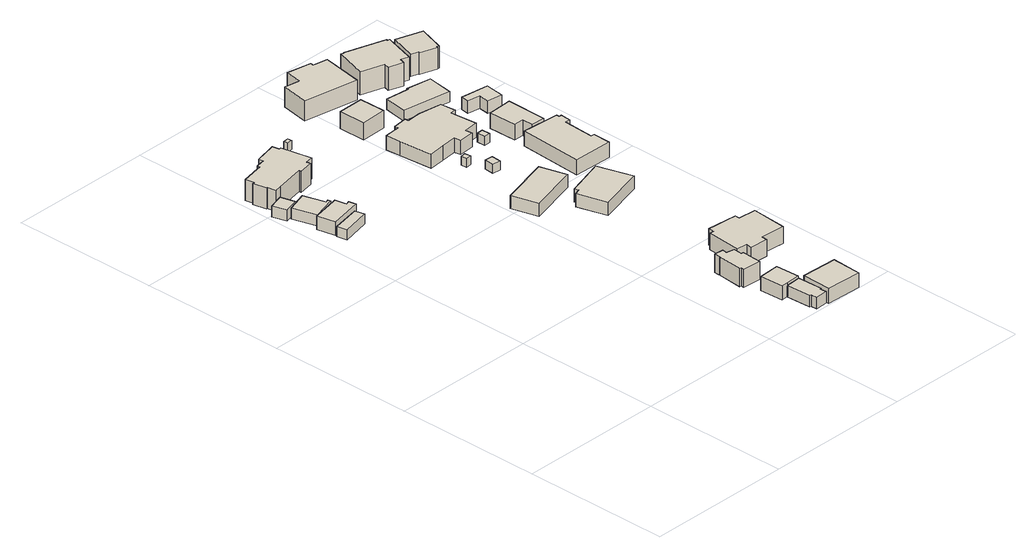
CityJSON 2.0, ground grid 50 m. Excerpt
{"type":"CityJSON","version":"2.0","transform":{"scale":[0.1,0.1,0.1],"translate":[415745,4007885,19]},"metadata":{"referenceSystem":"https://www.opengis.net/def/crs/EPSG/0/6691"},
"CityObjects":{
"building1":{"type":"Building","attributes":{"class":"3001","measuredHeight":3.9,"BuildingRiverFloodingRiskAttribute.description":"3","BuildingRiverFloodingRiskAttribute.rank":"2","BuildingRiverFloodingRiskAttribute.depth":2.67,"BuildingRiverFloodingRiskAttribute.adminType":"2","BuildingRiverFloodingRiskAttribute.scale":"2","BuildingRiverFloodingRiskAttribute.duration":16.97,"BuildingIDAttribute.prefecture":"08","BuildingIDAttribute.city":"08220"},"geometry":[{"type":"Solid","lod":"1","boundaries":[[[[0,1,2,3]],[[2,4,5,3]],[[1,6,4,2]],[[0,7,6,1]],[[3,5,7,0]],[[4,6,7,5]]]]}]},
"building2":{"type":"Building","attributes":{"class":"3003","measuredHeight":3.9,"BuildingRiverFloodingRiskAttribute.description":"3","BuildingRiverFloodingRiskAttribute.rank":"2","BuildingRiverFloodingRiskAttribute.depth":2.78,"BuildingRiverFloodingRiskAttribute.adminType":"2","BuildingRiverFloodingRiskAttribute.scale":"2","BuildingRiverFloodingRiskAttribute.duration":20.62,"BuildingIDAttribute.prefecture":"08","BuildingIDAttribute.city":"08220"},"geometry":[{"type":"Solid","lod":"1","boundaries":[[[[8,9,10,11]],[[10,12,13,11]],[[9,14,12,10]],[[8,15,14,9]],[[11,13,15,8]],[[12,14,15,13]]]]}]},
"building3":{"type":"Building","attributes":{"class":"3001","measuredHeight":5.2,"BuildingRiverFloodingRiskAttribute.description":"3","BuildingRiverFloodingRiskAttribute.rank":"2","BuildingRiverFloodingRiskAttribute.depth":2.74,"BuildingRiverFloodingRiskAttribute.adminType":"2","BuildingRiverFloodingRiskAttribute.scale":"2","BuildingRiverFloodingRiskAttribute.duration":20.62,"BuildingIDAttribute.prefecture":"08","BuildingIDAttribute.city":"08220"},"geometry":[{"type":"Solid","lod":"1","boundaries":[[[[16,17,18,19,20,21]],[[20,22,23,21]],[[19,24,22,20]],[[18,25,24,19]],[[17,26,25,18]],[[16,27,26,17]],[[21,23,27,16]],[[22,24,25,26,27,23]]]]}]},
"building4":{"type":"Building","attributes":{"class":"3001","measuredHeight":4.2,"BuildingRiverFloodingRiskAttribute.description":"3","BuildingRiverFloodingRiskAttribute.rank":"2","BuildingRiverFloodingRiskAttribute.depth":2.68,"BuildingRiverFloodingRiskAttribute.adminType":"2","BuildingRiverFloodingRiskAttribute.scale":"2","BuildingRiverFloodingRiskAttribute.duration":16.97,"BuildingIDAttribute.prefecture":"08","BuildingIDAttribute.city":"08220"},"geometry":[{"type":"Solid","lod":"1","boundaries":[[[[28,29,30,31,32,33]],[[32,34,35,33]],[[31,36,34,32]],[[30,37,36,31]],[[29,38,37,30]],[[28,39,38,29]],[[33,35,39,28]],[[34,36,37,38,39,35]]]]}]},
"building5":{"type":"Building","attributes":{"class":"3001","measuredHeight":9.5,"BuildingRiverFloodingRiskAttribute.description":"3","BuildingRiverFloodingRiskAttribute.rank":"2","BuildingRiverFloodingRiskAttribute.depth":2.53,"BuildingRiverFloodingRiskAttribute.adminType":"2","BuildingRiverFloodingRiskAttribute.scale":"2","BuildingRiverFloodingRiskAttribute.duration":19.68,"BuildingIDAttribute.prefecture":"08","BuildingIDAttribute.city":"08220"},"geometry":[{"type":"Solid","lod":"1","boundaries":[[[[40,41,42,43,44,45,46,47,48,49,50,51,52,53,54,55,56,57,58,59,60]],[[59,61,62,60]],[[58,63,61,59]],[[57,64,63,58]],[[56,65,64,57]],[[55,66,65,56]],[[54,67,66,55]],[[53,68,67,54]],[[52,69,68,53]],[[51,70,69,52]],[[50,71,70,51]],[[49,72,71,50]],[[48,73,72,49]],[[47,74,73,48]],[[46,75,74,47]],[[45,76,75,46]],[[44,77,76,45]],[[43,78,77,44]],[[42,79,78,43]],[[41,80,79,42]],[[40,81,80,41]],[[60,62,81,40]],[[61,63,64,65,66,67,68,69,70,71,72,73,74,75,76,77,78,79,80,81,62]]]]}]},
"building6":{"type":"Building","attributes":{"class":"3003","measuredHeight":4.5,"BuildingRiverFloodingRiskAttribute.description":"3","BuildingRiverFloodingRiskAttribute.rank":"2","BuildingRiverFloodingRiskAttribute.depth":2.64,"BuildingRiverFloodingRiskAttribute.adminType":"2","BuildingRiverFloodingRiskAttribute.scale":"2","BuildingRiverFloodingRiskAttribute.duration":17.08,"BuildingIDAttribute.prefecture":"08","BuildingIDAttribute.city":"08220"},"geometry":[{"type":"Solid","lod":"1","boundaries":[[[[82,83,84,85,86,87,88,89,90]],[[89,91,92,90]],[[88,93,91,89]],[[87,94,93,88]],[[86,95,94,87]],[[85,96,95,86]],[[84,97,96,85]],[[83,98,97,84]],[[82,99,98,83]],[[90,92,99,82]],[[91,93,94,95,96,97,98,99,92]]]]}]},
"building7":{"type":"Building","attributes":{"class":"3001","measuredHeight":5.1,"BuildingRiverFloodingRiskAttribute.description":"3","BuildingRiverFloodingRiskAttribute.rank":"2","BuildingRiverFloodingRiskAttribute.depth":2.8,"BuildingRiverFloodingRiskAttribute.adminType":"2","BuildingRiverFloodingRiskAttribute.scale":"2","BuildingRiverFloodingRiskAttribute.duration":16.33,"BuildingIDAttribute.prefecture":"08","BuildingIDAttribute.city":"08220"},"geometry":[{"type":"Solid","lod":"1","boundaries":[[[[100,101,102,103,104]],[[103,105,106,104]],[[102,107,105,103]],[[101,108,107,102]],[[100,109,108,101]],[[104,106,109,100]],[[105,107,108,109,106]]]]}]},
"building8":{"type":"Building","attributes":{"class":"3001","measuredHeight":6.5,"BuildingRiverFloodingRiskAttribute.description":"3","BuildingRiverFloodingRiskAttribute.rank":"2","BuildingRiverFloodingRiskAttribute.depth":2.68,"BuildingRiverFloodingRiskAttribute.adminType":"2","BuildingRiverFloodingRiskAttribute.scale":"2","BuildingRiverFloodingRiskAttribute.duration":20.32,"BuildingIDAttribute.prefecture":"08","BuildingIDAttribute.city":"08220"},"geometry":[{"type":"Solid","lod":"1","boundaries":[[[[110,111,112,113,114,115,116,117,118,119,120,121]],[[120,122,123,121]],[[119,124,122,120]],[[118,125,124,119]],[[117,126,125,118]],[[116,127,126,117]],[[115,128,127,116]],[[114,129,128,115]],[[113,130,129,114]],[[112,131,130,113]],[[111,132,131,112]],[[110,133,132,111]],[[121,123,133,110]],[[122,124,125,126,127,128,129,130,131,132,133,123]]]]}]},
"building9":{"type":"Building","attributes":{"class":"3003","BuildingRiverFloodingRiskAttribute.description":"3","BuildingRiverFloodingRiskAttribute.rank":"3","BuildingRiverFloodingRiskAttribute.depth":3.24,"BuildingRiverFloodingRiskAttribute.adminType":"2","BuildingRiverFloodingRiskAttribute.scale":"2","BuildingRiverFloodingRiskAttribute.duration":16.18,"BuildingIDAttribute.prefecture":"08","BuildingIDAttribute.city":"08220"},"geometry":[{"type":"Solid","lod":"1","boundaries":[[[[134,135,136,137]],[[136,138,139,137]],[[135,140,138,136]],[[134,141,140,135]],[[137,139,141,134]],[[138,140,141,139]]]]}]},
"building10":{"type":"Building","attributes":{"class":"3001","measuredHeight":6.9,"BuildingRiverFloodingRiskAttribute.description":"3","BuildingRiverFloodingRiskAttribute.rank":"2","BuildingRiverFloodingRiskAttribute.depth":2.68,"BuildingRiverFloodingRiskAttribute.adminType":"2","BuildingRiverFloodingRiskAttribute.scale":"2","BuildingRiverFloodingRiskAttribute.duration":17.08,"BuildingIDAttribute.prefecture":"08","BuildingIDAttribute.city":"08220"},"geometry":[{"type":"Solid","lod":"1","boundaries":[[[[142,143,144,145]],[[144,146,147,145]],[[143,148,146,144]],[[142,149,148,143]],[[145,147,149,142]],[[146,148,149,147]]]]}]},
"building11":{"type":"Building","attributes":{"class":"3003","measuredHeight":4.9,"BuildingRiverFloodingRiskAttribute.description":"3","BuildingRiverFloodingRiskAttribute.rank":"2","BuildingRiverFloodingRiskAttribute.depth":2.83,"BuildingRiverFloodingRiskAttribute.adminType":"2","BuildingRiverFloodingRiskAttribute.scale":"2","BuildingRiverFloodingRiskAttribute.duration":16.87,"BuildingIDAttribute.prefecture":"08","BuildingIDAttribute.city":"08220"},"geometry":[{"type":"Solid","lod":"1","boundaries":[[[[150,151,152,153]],[[152,154,155,153]],[[151,156,154,152]],[[150,157,156,151]],[[153,155,157,150]],[[154,156,157,155]]]]}]},
"building12":{"type":"Building","attributes":{"class":"3001","measuredHeight":7.6,"BuildingRiverFloodingRiskAttribute.description":"3","BuildingRiverFloodingRiskAttribute.rank":"2","BuildingRiverFloodingRiskAttribute.depth":2.48,"BuildingRiverFloodingRiskAttribute.adminType":"2","BuildingRiverFloodingRiskAttribute.scale":"2","BuildingRiverFloodingRiskAttribute.duration":15.53,"BuildingIDAttribute.prefecture":"08","BuildingIDAttribute.city":"08220"},"geometry":[{"type":"Solid","lod":"1","boundaries":[[[[158,159,160,161,162,163,164,165,166,167,168,169]],[[168,170,171,169]],[[167,172,170,168]],[[166,173,172,167]],[[165,174,173,166]],[[164,175,174,165]],[[163,176,175,164]],[[162,177,176,163]],[[161,178,177,162]],[[160,179,178,161]],[[159,180,179,160]],[[158,181,180,159]],[[169,171,181,158]],[[170,172,173,174,175,176,177,178,179,180,181,171]]]]}]},
"building13":{"type":"Building","attributes":{"class":"3001","BuildingRiverFloodingRiskAttribute.description":"3","BuildingRiverFloodingRiskAttribute.rank":"2","BuildingRiverFloodingRiskAttribute.depth":2.66,"BuildingRiverFloodingRiskAttribute.adminType":"2","BuildingRiverFloodingRiskAttribute.scale":"2","BuildingRiverFloodingRiskAttribute.duration":14.65,"BuildingIDAttribute.prefecture":"08","BuildingIDAttribute.city":"08220"},"geometry":[{"type":"Solid","lod":"1","boundaries":[[[[182,183,184,185]],[[184,186,187,185]],[[183,188,186,184]],[[182,189,188,183]],[[185,187,189,182]],[[186,188,189,187]]]]}]},
"building14":{"type":"Building","attributes":{"class":"3001","BuildingRiverFloodingRiskAttribute.description":"3","BuildingRiverFloodingRiskAttribute.rank":"2","BuildingRiverFloodingRiskAttribute.depth":2.85,"BuildingRiverFloodingRiskAttribute.adminType":"2","BuildingRiverFloodingRiskAttribute.scale":"2","BuildingRiverFloodingRiskAttribute.duration":14.65,"BuildingIDAttribute.prefecture":"08","BuildingIDAttribute.city":"08220"},"geometry":[{"type":"Solid","lod":"1","boundaries":[[[[190,191,192,193]],[[192,194,195,193]],[[191,196,194,192]],[[190,197,196,191]],[[193,195,197,190]],[[194,196,197,195]]]]}]},
"building15":{"type":"Building","attributes":{"class":"3001","measuredHeight":6.1,"BuildingRiverFloodingRiskAttribute.description":"3","BuildingRiverFloodingRiskAttribute.rank":"2","BuildingRiverFloodingRiskAttribute.depth":2.84,"BuildingRiverFloodingRiskAttribute.adminType":"2","BuildingRiverFloodingRiskAttribute.scale":"2","BuildingRiverFloodingRiskAttribute.duration":16.03,"BuildingIDAttribute.prefecture":"08","BuildingIDAttribute.city":"08220"},"geometry":[{"type":"Solid","lod":"1","boundaries":[[[[198,199,200,201,202,203]],[[202,204,205,203]],[[201,206,204,202]],[[200,207,206,201]],[[199,208,207,200]],[[198,209,208,199]],[[203,205,209,198]],[[204,206,207,208,209,205]]]]}]},
"building16":{"type":"Building","attributes":{"class":"3001","measuredHeight":6.8,"BuildingRiverFloodingRiskAttribute.description":"3","BuildingRiverFloodingRiskAttribute.rank":"2","BuildingRiverFloodingRiskAttribute.depth":2.2,"BuildingRiverFloodingRiskAttribute.adminType":"2","BuildingRiverFloodingRiskAttribute.scale":"2","BuildingRiverFloodingRiskAttribute.duration":12.25,"BuildingIDAttribute.prefecture":"08","BuildingIDAttribute.city":"08220"},"geometry":[{"type":"Solid","lod":"1","boundaries":[[[[210,211,212,213]],[[212,214,215,213]],[[211,216,214,212]],[[210,217,216,211]],[[213,215,217,210]],[[214,216,217,215]]]]}]},
"building17":{"type":"Building","attributes":{"class":"3001","measuredHeight":8.2,"BuildingRiverFloodingRiskAttribute.description":"3","BuildingRiverFloodingRiskAttribute.rank":"2","BuildingRiverFloodingRiskAttribute.depth":2.35,"BuildingRiverFloodingRiskAttribute.adminType":"2","BuildingRiverFloodingRiskAttribute.scale":"2","BuildingRiverFloodingRiskAttribute.duration":13.17,"BuildingIDAttribute.prefecture":"08","BuildingIDAttribute.city":"08220"},"geometry":[{"type":"Solid","lod":"1","boundaries":[[[[218,219,220,221,222,223,224,225,226,227,228,229,230,231,232,233,234]],[[233,235,236,234]],[[232,237,235,233]],[[231,238,237,232]],[[230,239,238,231]],[[229,240,239,230]],[[228,241,240,229]],[[227,242,241,228]],[[226,243,242,227]],[[225,244,243,226]],[[224,245,244,225]],[[223,246,245,224]],[[222,247,246,223]],[[221,248,247,222]],[[220,249,248,221]],[[219,250,249,220]],[[218,251,250,219]],[[234,236,251,218]],[[235,237,238,239,240,241,242,243,244,245,246,247,248,249,250,251,236]]]]}]},
"building18":{"type":"Building","attributes":{"class":"3001","measuredHeight":9.4,"BuildingRiverFloodingRiskAttribute.description":"3","BuildingRiverFloodingRiskAttribute.rank":"2","BuildingRiverFloodingRiskAttribute.depth":2.04,"BuildingRiverFloodingRiskAttribute.adminType":"2","BuildingRiverFloodingRiskAttribute.scale":"2","BuildingRiverFloodingRiskAttribute.duration":20.08,"BuildingIDAttribute.prefecture":"08","BuildingIDAttribute.city":"08220"},"geometry":[{"type":"Solid","lod":"1","boundaries":[[[[252,253,254,255,256,257,258,259]],[[258,260,261,259]],[[257,262,260,258]],[[256,263,262,257]],[[255,264,263,256]],[[254,265,264,255]],[[253,266,265,254]],[[252,267,266,253]],[[259,261,267,252]],[[260,262,263,264,265,266,267,261]]]]}]},
"building19":{"type":"Building","attributes":{"class":"3001","BuildingRiverFloodingRiskAttribute.description":"3","BuildingRiverFloodingRiskAttribute.rank":"2","BuildingRiverFloodingRiskAttribute.depth":2.58,"BuildingRiverFloodingRiskAttribute.adminType":"2","BuildingRiverFloodingRiskAttribute.scale":"2","BuildingRiverFloodingRiskAttribute.duration":14.65,"BuildingIDAttribute.prefecture":"08","BuildingIDAttribute.city":"08220"},"geometry":[{"type":"Solid","lod":"1","boundaries":[[[[268,269,270,271]],[[270,272,273,271]],[[269,274,272,270]],[[268,275,274,269]],[[271,273,275,268]],[[272,274,275,273]]]]}]},
"building20":{"type":"Building","attributes":{"class":"3001","measuredHeight":8.3,"BuildingRiverFloodingRiskAttribute.description":"3","BuildingRiverFloodingRiskAttribute.rank":"2","BuildingRiverFloodingRiskAttribute.depth":2.96,"BuildingRiverFloodingRiskAttribute.adminType":"2","BuildingRiverFloodingRiskAttribute.scale":"2","BuildingRiverFloodingRiskAttribute.duration":16.05,"BuildingIDAttribute.prefecture":"08","BuildingIDAttribute.city":"08220"},"geometry":[{"type":"Solid","lod":"1","boundaries":[[[[276,277,278,279,280,281,282,283,284,285]],[[284,286,287,285]],[[283,288,286,284]],[[282,289,288,283]],[[281,290,289,282]],[[280,291,290,281]],[[279,292,291,280]],[[278,293,292,279]],[[277,294,293,278]],[[276,295,294,277]],[[285,287,295,276]],[[286,288,289,290,291,292,293,294,295,287]]]]}]},
"building21":{"type":"Building","attributes":{"class":"3001","measuredHeight":5.5,"BuildingRiverFloodingRiskAttribute.description":"3","BuildingRiverFloodingRiskAttribute.rank":"2","BuildingRiverFloodingRiskAttribute.depth":2.46,"BuildingRiverFloodingRiskAttribute.adminType":"2","BuildingRiverFloodingRiskAttribute.scale":"2","BuildingRiverFloodingRiskAttribute.duration":11.62,"BuildingIDAttribute.prefecture":"08","BuildingIDAttribute.city":"08220"},"geometry":[{"type":"Solid","lod":"1","boundaries":[[[[296,297,298,299,300,301]],[[300,302,303,301]],[[299,304,302,300]],[[298,305,304,299]],[[297,306,305,298]],[[296,307,306,297]],[[301,303,307,296]],[[302,304,305,306,307,303]]]]}]},
"building22":{"type":"Building","attributes":{"class":"3001","measuredHeight":6,"BuildingRiverFloodingRiskAttribute.description":"3","BuildingRiverFloodingRiskAttribute.rank":"2","BuildingRiverFloodingRiskAttribute.depth":2.82,"BuildingRiverFloodingRiskAttribute.adminType":"2","BuildingRiverFloodingRiskAttribute.scale":"2","BuildingRiverFloodingRiskAttribute.duration":16.05,"BuildingIDAttribute.prefecture":"08","BuildingIDAttribute.city":"08220"},"geometry":[{"type":"Solid","lod":"1","boundaries":[[[[308,309,310,311,312,313]],[[312,314,315,313]],[[311,316,314,312]],[[310,317,316,311]],[[309,318,317,310]],[[308,319,318,309]],[[313,315,319,308]],[[314,316,317,318,319,315]]]]}]},
"building23":{"type":"Building","attributes":{"class":"3001","measuredHeight":4.7,"BuildingRiverFloodingRiskAttribute.description":"3","BuildingRiverFloodingRiskAttribute.rank":"2","BuildingRiverFloodingRiskAttribute.depth":2.71,"BuildingRiverFloodingRiskAttribute.adminType":"2","BuildingRiverFloodingRiskAttribute.scale":"2","BuildingRiverFloodingRiskAttribute.duration":15.28,"BuildingIDAttribute.prefecture":"08","BuildingIDAttribute.city":"08220"},"geometry":[{"type":"Solid","lod":"1","boundaries":[[[[320,321,322,323,324,325]],[[324,326,327,325]],[[323,328,326,324]],[[322,329,328,323]],[[321,330,329,322]],[[320,331,330,321]],[[325,327,331,320]],[[326,328,329,330,331,327]]]]}]},
"building24":{"type":"Building","attributes":{"class":"3001","measuredHeight":11.2,"BuildingRiverFloodingRiskAttribute.description":"3","BuildingRiverFloodingRiskAttribute.rank":"2","BuildingRiverFloodingRiskAttribute.depth":2.1,"BuildingRiverFloodingRiskAttribute.adminType":"2","BuildingRiverFloodingRiskAttribute.scale":"2","BuildingRiverFloodingRiskAttribute.duration":13.8,"BuildingIDAttribute.prefecture":"08","BuildingIDAttribute.city":"08220"},"geometry":[{"type":"Solid","lod":"1","boundaries":[[[[332,333,334,335,336,337,338,339,340,341,342,343]],[[342,344,345,343]],[[341,346,344,342]],[[340,347,346,341]],[[339,348,347,340]],[[338,349,348,339]],[[337,350,349,338]],[[336,351,350,337]],[[335,352,351,336]],[[334,353,352,335]],[[333,354,353,334]],[[332,355,354,333]],[[343,345,355,332]],[[344,346,347,348,349,350,351,352,353,354,355,345]]]]}]},
"building25":{"type":"Building","attributes":{"class":"3001","measuredHeight":8.5,"BuildingRiverFloodingRiskAttribute.description":"3","BuildingRiverFloodingRiskAttribute.rank":"2","BuildingRiverFloodingRiskAttribute.depth":1.8,"BuildingRiverFloodingRiskAttribute.adminType":"2","BuildingRiverFloodingRiskAttribute.scale":"2","BuildingRiverFloodingRiskAttribute.duration":11.62,"BuildingIDAttribute.prefecture":"08","BuildingIDAttribute.city":"08220"},"geometry":[{"type":"Solid","lod":"1","boundaries":[[[[356,357,358,359,360,361,362,363]],[[362,364,365,363]],[[361,366,364,362]],[[360,367,366,361]],[[359,368,367,360]],[[358,369,368,359]],[[357,370,369,358]],[[356,371,370,357]],[[363,365,371,356]],[[364,366,367,368,369,370,371,365]]]]}]}
},
"vertices":[
[22,1441,9],[8,1489,9],[59,1504,9],[72,1455,9],[59,1504,46],[72,1455,46],[8,1489,46],[22,1441,46],
[67,1249,6],[60,1283,6],[158,1303,6],[165,1270,6],[158,1303,40],[165,1270,40],[60,1283,40],[67,1249,40],
[165,1333,9],[170,1309,9],[59,1286,9],[46,1348,9],[144,1368,9],[152,1330,9],[144,1368,55],[152,1330,55],[46,1348,55],[59,1286,55],[170,1309,55],[165,1333,55],
[140,1393,9],[143,1384,9],[62,1359,9],[37,1440,9],[109,1463,9],[131,1390,9],[109,1463,46],[131,1390,46],[37,1440,46],[62,1359,46],[143,1384,46],[140,1393,46],
[219,1650,7],[240,1548,7],[213,1542,7],[215,1529,7],[165,1519,7],[164,1527,7],[61,1506,7],[41,1502,7],[40,1504,7],[35,1532,7],[31,1531,7],[22,1576,7],[29,1577,7],[23,1607,7],[91,1621,7],[102,1623,7],[100,1632,7],[132,1638,7],[130,1654,7],[207,1672,7],[212,1648,7],[207,1672,78],[212,1648,78],[130,1654,78],[132,1638,78],[100,1632,78],[102,1623,78],[91,1621,78],[23,1607,78],[29,1577,78],[22,1576,78],[31,1531,78],[35,1532,78],[40,1504,78],[41,1502,78],[61,1506,78],[164,1527,78],[165,1519,78],[215,1529,78],[213,1542,78],[240,1548,78],[219,1650,78],
[750,31,6],[751,9,6],[710,7,6],[709,29,6],[704,29,6],[700,113,6],[748,116,6],[751,116,6],[755,31,6],[751,116,45],[755,31,45],[748,116,45],[700,113,45],[704,29,45],[709,29,45],[710,7,45],[751,9,45],[750,31,45],
[700,113,7],[676,112,7],[672,192,7],[744,196,7],[748,116,7],[744,196,54],[748,116,54],[672,192,54],[676,112,54],[700,113,54],
[683,336,8],[710,331,8],[708,301,8],[716,301,8],[712,233,8],[649,237,8],[650,248,8],[645,249,8],[652,334,8],[652,336,8],[653,355,8],[685,352,8],[653,355,70],[685,352,70],[652,336,70],[652,334,70],[645,249,70],[650,248,70],[649,237,70],[712,233,70],[716,301,70],[708,301,70],[710,331,70],[683,336,70],
[303,1700,4],[301,1715,4],[320,1717,4],[322,1702,4],[320,1717,34],[322,1702,34],[301,1715,34],[303,1700,34],
[880,1,3],[758,6,3],[762,106,3],[884,101,3],[762,106,53],[884,101,53],[758,6,53],[880,1,53],
[535,931,6],[510,1021,6],[681,1069,6],[706,979,6],[681,1069,50],[706,979,50],[510,1021,50],[535,931,50],
[853,444,7],[914,439,7],[904,319,7],[822,326,7],[820,306,7],[760,310,7],[762,330,7],[725,333,7],[735,450,7],[750,448,7],[751,468,7],[854,460,7],[751,468,63],[854,460,63],[750,448,63],[735,450,63],[725,333,63],[762,330,63],[760,310,63],[820,306,63],[822,326,63],[904,319,63],[914,439,63],[853,444,63],
[586,1262,9],[583,1282,9],[601,1285,9],[604,1264,9],[601,1285,39],[604,1264,39],[583,1282,39],[586,1262,39],
[642,1184,8],[614,1186,8],[616,1219,8],[644,1217,8],[616,1219,38],[644,1217,38],[614,1186,38],[642,1184,38],
[677,793,3],[649,894,3],[668,900,3],[664,914,3],[797,954,3],[833,836,3],[797,954,48],[833,836,48],[664,914,48],[668,900,48],[649,894,48],[677,793,48],
[490,1577,11],[490,1668,11],[577,1669,11],[579,1580,11],[577,1669,69],[579,1580,69],[490,1668,69],[490,1577,69],
[648,1507,10],[728,1496,10],[733,1444,10],[714,1442,10],[722,1352,10],[673,1347,10],[675,1324,10],[623,1320,10],[620,1343,10],[565,1337,10],[511,1331,10],[501,1445,10],[497,1495,10],[551,1499,10],[551,1511,10],[599,1516,10],[600,1504,10],[599,1516,58],[600,1504,58],[551,1511,58],[551,1499,58],[497,1495,58],[501,1445,58],[511,1331,58],[565,1337,58],[620,1343,58],[623,1320,58],[675,1324,58],[673,1347,58],[722,1352,58],[714,1442,58],[733,1444,58],[728,1496,58],[648,1507,58],
[618,1894,4],[668,1885,4],[644,1746,4],[459,1779,4],[476,1873,4],[528,1864,4],[538,1920,4],[620,1905,4],[538,1920,72],[620,1905,72],[528,1864,72],[476,1873,72],[459,1779,72],[644,1746,72],[668,1885,72],[618,1894,72],
[708,1305,9],[707,1333,9],[728,1334,9],[730,1306,9],[728,1334,39],[730,1306,39],[707,1333,39],[708,1305,39],
[912,1204,6],[921,1203,6],[919,1168,6],[902,1169,6],[897,1065,6],[909,1064,6],[907,1003,6],[773,1005,6],[786,1223,6],[912,1214,6],[786,1223,57],[912,1214,57],[773,1005,57],[907,1003,57],[909,1064,57],[897,1065,57],[902,1169,57],[919,1168,57],[921,1203,57],[912,1204,57],
[737,1637,11],[822,1624,11],[809,1537,11],[643,1563,11],[657,1641,11],[737,1632,11],[657,1641,47],[737,1632,47],[643,1563,47],[809,1537,47],[822,1624,47],[737,1637,47],
[824,1227,7],[824,1264,7],[790,1265,7],[789,1359,7],[873,1363,7],[872,1227,7],[873,1363,59],[872,1227,59],[789,1359,59],[790,1265,59],[824,1264,59],[824,1227,59],
[895,1412,7],[844,1419,7],[848,1455,7],[804,1461,7],[808,1488,7],[903,1476,7],[808,1488,49],[903,1476,49],[804,1461,49],[848,1455,49],[844,1419,49],[895,1412,49],
[709,1859,9],[845,1817,9],[844,1813,9],[852,1811,9],[820,1705,9],[793,1713,9],[787,1695,9],[737,1711,9],[743,1729,9],[665,1753,9],[698,1860,9],[708,1857,9],[698,1860,87],[708,1857,87],[665,1753,87],[743,1729,87],[737,1711,87],[787,1695,87],[793,1713,87],[820,1705,87],[852,1811,87],[844,1813,87],[845,1817,87],[709,1859,87],
[920,1681,15],[913,1683,15],[912,1679,15],[854,1697,15],[855,1701,15],[830,1709,15],[859,1798,15],[949,1769,15],[859,1798,89],[949,1769,89],[830,1709,89],[855,1701,89],[854,1697,89],[912,1679,89],[913,1683,89],[920,1681,89]
]}
